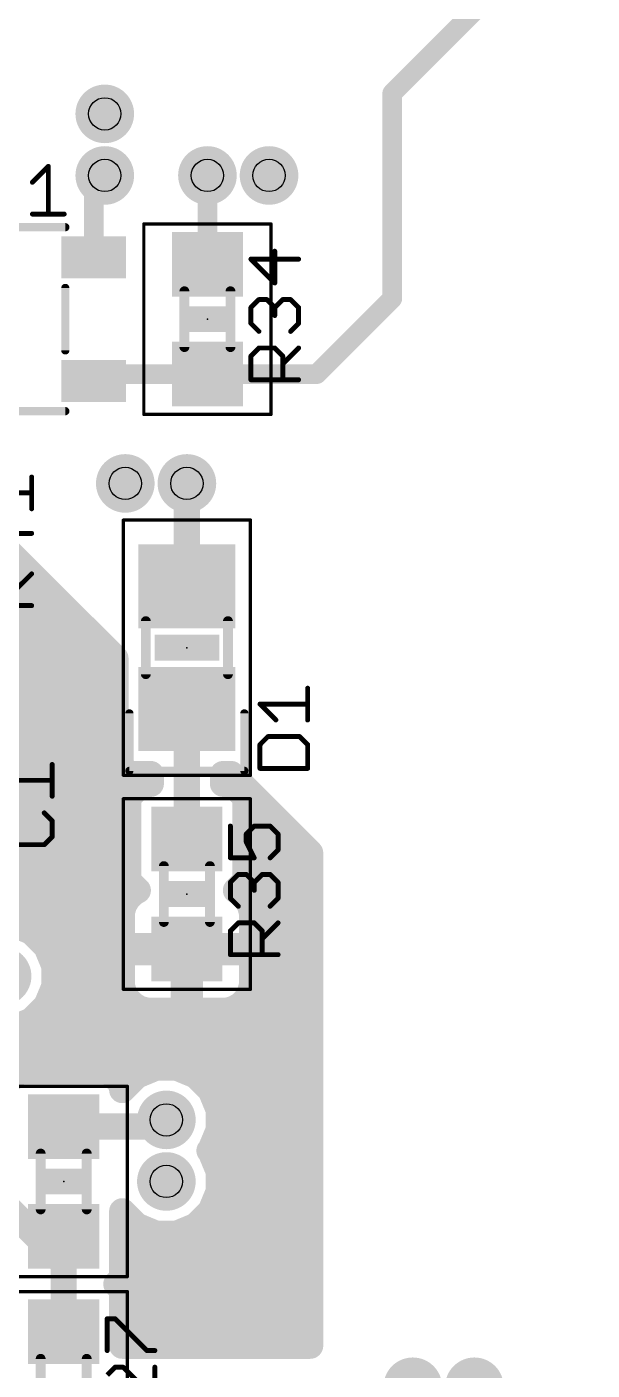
# Model space of a CAD drawing. Extents: x -1 to 68.6, y -1.7 to 63.5.
# Drawn here: x 15.94 to 24.68, y 24.07 to 44.84 of the extents above; entities that cross this region are included whole.
import ezdxf

# ---------------------------------------------------------------- set-up
doc = ezdxf.new("R2010")
doc.units = 0
for name, color, linetype in [('1', 22, 'CONTINUOUS'), ('18', 82, 'CONTINUOUS'), ('21', 253, 'CONTINUOUS'), ('23', 7, 'CONTINUOUS'), ('25', 253, 'CONTINUOUS'), ('31', 253, 'CONTINUOUS'), ('35', 253, 'CONTINUOUS'), ('39', 22, 'CONTINUOUS'), ('44', 253, 'CONTINUOUS'), ('51', 253, 'CONTINUOUS')]:
    doc.layers.add(name, color=color, linetype=linetype)

# ---------------------------------------------------------------- blocks, each defined once
blk = doc.blocks.new('RECT')
blk.add_solid([(-0.5, -0.5), (0.5, -0.5), (-0.5, 0.5), (0.5, 0.5)])
blk = doc.blocks.new('ROUNDV')
at = {"const_width": 0.5}
blk.add_lwpolyline([(0, -0.25, 1), (0, 0.25, 1), (0, -0.25)], format="xyb", dxfattribs=at)

msp = doc.modelspace()

# ---------------------------------------------------------------- linework, layer by layer
at = {"layer": '1'}
for points, const_width in [([(21.59, 43.815), (31.496, 53.721)], 0.3048), ([(21.59, 43.815), (21.59, 40.64)], 0.3048), ([(17.145, 42.545), (16.975, 42.375)], 0.3048), ([(18.7325, 41.1725), (18.7325, 42.545)], 0.3048), ([(16.975, 42.375), (16.975, 41.2775)], 0.3048), ([(21.59, 40.64), (20.4225, 39.4725)], 0.3048), ([(16.975, 39.3675), (17.08, 39.4725)], 0.3048), ([(17.08, 39.4725), (18.7325, 39.4725)], 0.3048), ([(20.4225, 39.4725), (18.7325, 39.4725)], 0.3048), ([(18.415, 36.1925), (18.415, 37.7825)], 0.4064), ([(15.5575, 36.83), (17.3094, 35.0781)], 0.4064), ([(15.6026, 36.576), (15.8115, 36.576)], 0.4064), ([(15.6122, 36.1696), (16.2179, 36.1696)], 0.4064), ([(15.6122, 35.7632), (16.6243, 35.7632)], 0.4064), ([(15.5953, 35.3568), (17.0307, 35.3568)], 0.4064), ([(13.2156, 34.9504), (17.3094, 34.9504)], 0.4064), ([(17.3094, 35.0781), (17.3094, 33.4952)], 0.4064), ([(13.2156, 34.544), (17.3094, 34.544)], 0.4064), ([(18.415, 34.2925), (18.415, 32.2825)], 0.4064), ([(15.2553, 34.1376), (17.3094, 34.1376)], 0.4064), ([(15.4606, 33.7312), (17.3094, 33.7312)], 0.4064), ([(17.3094, 33.4952), (17.5177, 33.2869)], 0.4064), ([(15.4606, 33.3248), (17.4798, 33.3248)], 0.4064), ([(17.5177, 33.2869), (17.8562, 33.2869)], 0.4064), ([(17.8562, 33.2869), (17.8562, 33.1381)], 0.4064), ([(18.9738, 33.1381), (18.9738, 33.2869)], 0.4064), ([(18.9738, 33.2869), (19.1006, 33.2869)], 0.4064), ([(19.1006, 33.2869), (20.32, 32.0675)], 0.4064), ([(17.7177, 33.1381), (17.5094, 32.9298)], 0.4064), ([(17.8562, 33.1381), (17.7177, 33.1381)], 0.4064), ([(19.1123, 33.1381), (18.9738, 33.1381)], 0.4064), ([(19.3206, 32.9298), (19.1123, 33.1381)], 0.4064), ([(15.4606, 32.9184), (17.5094, 32.9184)], 0.4064), ([(17.5094, 32.9298), (17.5094, 31.6352)], 0.4064), ([(19.3206, 31.6352), (19.3206, 32.9298)], 0.4064), ([(19.3206, 32.9184), (19.4691, 32.9184)], 0.4064), ([(15.4349, 32.512), (17.5094, 32.512)], 0.4064), ([(19.3206, 32.512), (19.8755, 32.512)], 0.4064), ([(15.4606, 32.1056), (17.5094, 32.1056)], 0.4064), ([(19.3206, 32.1056), (20.2819, 32.1056)], 0.4064), ([(20.32, 32.0675), (20.32, 24.4475)], 0.4064), ([(15.4606, 31.6992), (17.5094, 31.6992)], 0.4064), ([(17.5094, 31.6352), (17.6553, 31.4893)], 0.4064), ([(19.1747, 31.4893), (19.3206, 31.6352)], 0.4064), ([(19.3206, 31.6992), (20.32, 31.6992)], 0.4064), ([(17.5843, 31.4484), (17.4991, 31.3632)], 0.4064), ([(17.6553, 31.4893), (17.5843, 31.4484)], 0.4064), ([(19.2457, 31.4484), (19.1747, 31.4893)], 0.4064), ([(19.3309, 31.3632), (19.2457, 31.4484)], 0.4064), ([(15.4606, 31.2928), (17.4585, 31.2928)], 0.4064), ([(17.439, 31.259), (17.4078, 31.1427)], 0.4064), ([(17.4991, 31.3632), (17.439, 31.259)], 0.4064), ([(19.391, 31.259), (19.3309, 31.3632)], 0.4064), ([(19.3715, 31.2928), (20.32, 31.2928)], 0.4064), ([(19.4222, 31.1427), (19.391, 31.259)], 0.4064), ([(16.0156, 30.8482), (15.7184, 30.9713)], 0.4064), ([(17.4078, 31.1427), (17.4078, 30.6293)], 0.4064), ([(19.4222, 30.6293), (19.4222, 31.1427)], 0.4064), ([(15.9233, 30.8864), (17.4078, 30.8864)], 0.4064), ([(16.2432, 30.6206), (16.0156, 30.8482)], 0.4064), ([(19.4222, 30.8864), (20.32, 30.8864)], 0.4064), ([(16.3663, 30.3234), (16.2432, 30.6206)], 0.4064), ([(17.4078, 30.6293), (18.3682, 30.6293)], 0.4064), ([(18.3682, 30.6293), (18.3682, 30.5357)], 0.4064), ([(18.4618, 30.5357), (18.4618, 30.6293)], 0.4064), ([(18.4618, 30.6293), (19.4222, 30.6293)], 0.4064), ([(16.3014, 30.48), (17.4078, 30.48)], 0.4064), ([(18.3682, 30.5357), (17.4078, 30.5357)], 0.4064), ([(17.4078, 30.5357), (17.4078, 30.0223)], 0.4064), ([(18.3682, 29.6253), (18.3682, 30.5357)], 0.4064), ([(18.3682, 30.5357), (18.4618, 30.5357)], 0.4064), ([(18.3682, 30.48), (18.4618, 30.48)], 0.4064), ([(18.4618, 30.5357), (18.4618, 29.6253)], 0.4064), ([(19.4222, 30.5357), (18.4618, 30.5357)], 0.4064), ([(19.4222, 30.0223), (19.4222, 30.5357)], 0.4064), ([(19.4222, 30.48), (20.32, 30.48)], 0.4064), ([(16.3663, 30.0016), (16.3663, 30.3234)], 0.4064), ([(16.2432, 29.7044), (16.3663, 30.0016)], 0.4064), ([(16.3663, 30.0736), (17.4078, 30.0736)], 0.4064), ([(17.4078, 30.0223), (17.439, 29.906)], 0.4064), ([(18.3682, 30.0736), (18.4618, 30.0736)], 0.4064), ([(19.391, 29.906), (19.4222, 30.0223)], 0.4064), ([(19.4222, 30.0736), (20.32, 30.0736)], 0.4064), ([(17.439, 29.906), (17.4991, 29.8018)], 0.4064), ([(17.4991, 29.8018), (17.5843, 29.7166)], 0.4064), ([(17.5843, 29.7166), (17.6885, 29.6565)], 0.4064), ([(19.1415, 29.6565), (19.2457, 29.7166)], 0.4064), ([(19.2457, 29.7166), (19.3309, 29.8018)], 0.4064), ([(19.3309, 29.8018), (19.391, 29.906)], 0.4064), ([(16.0156, 29.4768), (16.2432, 29.7044)], 0.4064), ([(16.206, 29.6672), (17.6699, 29.6672)], 0.4064), ([(17.6885, 29.6565), (17.8048, 29.6253)], 0.4064), ([(17.8048, 29.6253), (18.3682, 29.6253)], 0.4064), ([(18.3682, 29.6672), (18.4618, 29.6672)], 0.4064), ([(18.4618, 29.6253), (19.0252, 29.6253)], 0.4064), ([(19.0252, 29.6253), (19.1415, 29.6565)], 0.4064), ([(19.1601, 29.6672), (20.32, 29.6672)], 0.4064), ([(15.7184, 29.3537), (16.0156, 29.4768)], 0.4064), ([(8.3953, 29.2608), (20.32, 29.2608)], 0.4064), ([(12.9983, 28.8544), (20.32, 28.8544)], 0.4064), ([(15.8127, 28.6931), (15.6044, 28.4848)], 0.4064), ([(17.2073, 28.6931), (15.8127, 28.6931)], 0.4064), ([(17.4156, 28.4848), (17.2073, 28.6931)], 0.4064), ([(17.9366, 28.7488), (17.6394, 28.6257)], 0.4064), ([(18.2584, 28.7488), (17.9366, 28.7488)], 0.4064), ([(18.5556, 28.6257), (18.2584, 28.7488)], 0.4064), ([(17.6394, 28.6257), (17.4156, 28.4019)], 0.4064), ([(17.4156, 28.4019), (17.4156, 28.4848)], 0.4064), ([(18.7832, 28.3981), (18.5556, 28.6257)], 0.4064), ([(17.4156, 28.448), (17.4617, 28.448)], 0.4064), ([(18.7333, 28.448), (20.32, 28.448)], 0.4064), ([(18.9063, 28.1009), (18.7832, 28.3981)], 0.4064), ([(18.9063, 27.7791), (18.9063, 28.1009)], 0.4064), ([(18.0975, 27.94), (17.995, 27.8375)], 0.4064), ([(18.9063, 28.0416), (20.32, 28.0416)], 0.4064), ([(17.995, 27.8375), (16.51, 27.8375)], 0.4064), ([(18.7832, 27.4819), (18.9063, 27.7791)], 0.4064), ([(18.8467, 27.6352), (20.32, 27.6352)], 0.4064), ([(18.7651, 27.4637), (18.7832, 27.4819)], 0.4064), ([(18.7832, 27.4456), (18.7651, 27.4637)], 0.4064), ([(18.9063, 27.1484), (18.7832, 27.4456)], 0.4064), ([(18.873, 27.2288), (20.32, 27.2288)], 0.4064), ([(18.9063, 26.8266), (18.9063, 27.1484)], 0.4064), ([(15.24, 26.9875), (16.51, 25.7175)], 0.4064), ([(18.7832, 26.5294), (18.9063, 26.8266)], 0.4064), ([(18.9046, 26.8224), (20.32, 26.8224)], 0.4064), ([(17.4156, 25.4902), (17.4156, 26.5256)], 0.4064), ([(17.4156, 26.5256), (17.6394, 26.3018)], 0.4064), ([(17.4156, 26.416), (17.5252, 26.416)], 0.4064), ([(18.5556, 26.3018), (18.7832, 26.5294)], 0.4064), ([(18.6698, 26.416), (20.32, 26.416)], 0.4064), ([(17.6394, 26.3018), (17.9366, 26.1787)], 0.4064), ([(18.2584, 26.1787), (18.5556, 26.3018)], 0.4064), ([(16.51, 24.6625), (16.51, 26.1375)], 0.4064), ([(17.4156, 26.0096), (20.32, 26.0096)], 0.4064), ([(17.9366, 26.1787), (18.2584, 26.1787)], 0.4064), ([(16.51, 25.7175), (16.51, 24.6625)], 0.4064), ([(17.4156, 25.6032), (20.32, 25.6032)], 0.4064), ([(17.3254, 25.4), (17.4156, 25.4902)], 0.4064), ([(17.4156, 25.3098), (17.3254, 25.4)], 0.4064), ([(17.4156, 24.4475), (17.4156, 25.3098)], 0.4064), ([(17.4156, 25.1968), (20.32, 25.1968)], 0.4064), ([(17.4156, 24.7904), (20.32, 24.7904)], 0.4064), ([(20.32, 24.4475), (17.4156, 24.4475)], 0.4064)]:
    msp.add_lwpolyline(points, dxfattribs=dict(at, const_width=const_width))
for points, const_width in [([(21.6662, 43.815, 1), (21.5138, 43.815)], 0.1524), ([(21.5361, 43.8689, 1), (21.6439, 43.7611)], 0.1524), ([(17.1989, 42.4911, 1), (17.0911, 42.5989)], 0.1524), ([(18.8087, 42.545, 1), (18.6563, 42.545)], 0.1524), ([(17.0512, 42.375, 1), (16.8988, 42.375)], 0.1524), ([(16.9211, 42.4289, 1), (17.0289, 42.3211)], 0.1524), ([(16.8988, 41.2775, 1), (17.0512, 41.2775)], 0.1524), ([(18.6563, 41.1725, 1), (18.8087, 41.1725)], 0.1524), ([(21.5138, 40.64, 1), (21.6662, 40.64)], 0.1524), ([(21.6439, 40.5861, 1), (21.5361, 40.6939)], 0.1524), ([(16.9211, 39.4214, 1), (17.0289, 39.3136)], 0.1524), ([(17.08, 39.5487, 1), (17.08, 39.3963)], 0.1524), ([(17.1339, 39.4186, 1), (17.0261, 39.5264)], 0.1524), ([(18.7325, 39.5487, 1), (18.7325, 39.3963)], 0.1524), ([(18.7325, 39.3963, 1), (18.7325, 39.5487)], 0.1524), ([(20.3686, 39.5264, 1), (20.4764, 39.4186)], 0.1524), ([(20.4225, 39.3963, 1), (20.4225, 39.5487)], 0.1524), ([(18.5166, 37.7825, 1), (18.3134, 37.7825)], 0.2032), ([(15.8115, 36.4744, 1), (15.8115, 36.6776)], 0.2032), ([(16.2179, 36.068, 1), (16.2179, 36.2712)], 0.2032), ([(18.3134, 36.1925, 1), (18.5166, 36.1925)], 0.2032), ([(16.6243, 35.6616, 1), (16.6243, 35.8648)], 0.2032), ([(17.0307, 35.2552, 1), (17.0307, 35.4584)], 0.2032), ([(17.411, 35.0781, 1), (17.2078, 35.0781)], 0.2032), ([(17.2376, 35.0063, 1), (17.3812, 35.1499)], 0.2032), ([(17.3094, 34.8488, 1), (17.3094, 35.052)], 0.2032), ([(17.3094, 34.4424, 1), (17.3094, 34.6456)], 0.2032), ([(18.5166, 34.2925, 1), (18.3134, 34.2925)], 0.2032), ([(17.3094, 34.036, 1), (17.3094, 34.2392)], 0.2032), ([(17.3094, 33.6296, 1), (17.3094, 33.8328)], 0.2032), ([(17.3812, 33.567, 1), (17.2376, 33.4234)], 0.2032), ([(17.2078, 33.4952, 1), (17.411, 33.4952)], 0.2032), ([(17.5177, 33.3885, 1), (17.5177, 33.1853)], 0.2032), ([(17.4459, 33.2151, 1), (17.5895, 33.3587)], 0.2032), ([(17.4798, 33.2232, 1), (17.4798, 33.4264)], 0.2032), ([(17.9578, 33.2869, 1), (17.7546, 33.2869)], 0.2032), ([(17.8562, 33.1853, 1), (17.8562, 33.3885)], 0.2032), ([(19.0754, 33.2869, 1), (18.8722, 33.2869)], 0.2032), ([(18.9738, 33.3885, 1), (18.9738, 33.1853)], 0.2032), ([(19.1724, 33.3587, 1), (19.0288, 33.2151)], 0.2032), ([(19.1006, 33.1853, 1), (19.1006, 33.3885)], 0.2032), ([(17.7177, 33.2397, 1), (17.7177, 33.0365)], 0.2032), ([(17.7895, 33.0663, 1), (17.6459, 33.2099)], 0.2032), ([(17.7546, 33.1381, 1), (17.9578, 33.1381)], 0.2032), ([(17.8562, 33.0365, 1), (17.8562, 33.2397)], 0.2032), ([(18.9738, 33.2397, 1), (18.9738, 33.0365)], 0.2032), ([(18.8722, 33.1381, 1), (19.0754, 33.1381)], 0.2032), ([(19.1841, 33.2099, 1), (19.0405, 33.0663)], 0.2032), ([(19.1123, 33.0365, 1), (19.1123, 33.2397)], 0.2032), ([(17.611, 32.9298, 1), (17.4078, 32.9298)], 0.2032), ([(17.4376, 33.0016, 1), (17.5812, 32.858)], 0.2032), ([(17.5094, 32.8168, 1), (17.5094, 33.02)], 0.2032), ([(19.4222, 32.9298, 1), (19.219, 32.9298)], 0.2032), ([(19.3206, 33.02, 1), (19.3206, 32.8168)], 0.2032), ([(19.2488, 32.858, 1), (19.3924, 33.0016)], 0.2032), ([(19.4691, 32.8168, 1), (19.4691, 33.02)], 0.2032), ([(17.5094, 32.4104, 1), (17.5094, 32.6136)], 0.2032), ([(19.3206, 32.6136, 1), (19.3206, 32.4104)], 0.2032), ([(19.8755, 32.4104, 1), (19.8755, 32.6136)], 0.2032), ([(17.5094, 32.004, 1), (17.5094, 32.2072)], 0.2032), ([(18.3134, 32.2825, 1), (18.5166, 32.2825)], 0.2032), ([(19.3206, 32.2072, 1), (19.3206, 32.004)], 0.2032), ([(20.4216, 32.0675, 1), (20.2184, 32.0675)], 0.2032), ([(20.2482, 31.9957, 1), (20.3918, 32.1393)], 0.2032), ([(20.2819, 32.004, 1), (20.2819, 32.2072)], 0.2032), ([(17.5812, 31.707, 1), (17.4376, 31.5634)], 0.2032), ([(17.5094, 31.5976, 1), (17.5094, 31.8008)], 0.2032), ([(19.3206, 31.8008, 1), (19.3206, 31.5976)], 0.2032), ([(19.3924, 31.5634, 1), (19.2488, 31.707)], 0.2032), ([(20.32, 31.5976, 1), (20.32, 31.8008)], 0.2032), ([(17.4078, 31.6352, 1), (17.611, 31.6352)], 0.2032), ([(17.5335, 31.5363, 1), (17.6351, 31.3604)], 0.2032), ([(17.6561, 31.3765, 1), (17.5124, 31.5202)], 0.2032), ([(17.5834, 31.4175, 1), (17.7271, 31.5612)], 0.2032), ([(17.7061, 31.4013, 1), (17.6045, 31.5773)], 0.2032), ([(19.2255, 31.5773, 1), (19.1239, 31.4013)], 0.2032), ([(19.1029, 31.5612, 1), (19.2466, 31.4175)], 0.2032), ([(19.3176, 31.5202, 1), (19.1739, 31.3765)], 0.2032), ([(19.1949, 31.3604, 1), (19.2965, 31.5363)], 0.2032), ([(19.219, 31.6352, 1), (19.4222, 31.6352)], 0.2032), ([(17.351, 31.3098, 1), (17.5269, 31.2082)], 0.2032), ([(17.5371, 31.2327, 1), (17.3408, 31.2853)], 0.2032), ([(17.4273, 31.4351, 1), (17.571, 31.2914)], 0.2032), ([(17.5871, 31.3124, 1), (17.4112, 31.414)], 0.2032), ([(17.4585, 31.1912, 1), (17.4585, 31.3944)], 0.2032), ([(19.4188, 31.414, 1), (19.2429, 31.3124)], 0.2032), ([(19.259, 31.2914, 1), (19.4027, 31.4351)], 0.2032), ([(19.3715, 31.3944, 1), (19.3715, 31.1912)], 0.2032), ([(19.4892, 31.2853, 1), (19.2929, 31.2327)], 0.2032), ([(19.3031, 31.2082, 1), (19.479, 31.3098)], 0.2032), ([(20.32, 31.1912, 1), (20.32, 31.3944)], 0.2032), ([(17.5094, 31.1427, 1), (17.3062, 31.1427)], 0.2032), ([(17.3097, 31.169, 1), (17.5059, 31.1164)], 0.2032), ([(19.5238, 31.1427, 1), (19.3206, 31.1427)], 0.2032), ([(19.3241, 31.1164, 1), (19.5203, 31.169)], 0.2032), ([(15.9233, 30.988, 1), (15.9233, 30.7848)], 0.2032), ([(16.0875, 30.92, 1), (15.9438, 30.7763)], 0.2032), ([(15.9768, 30.7543, 1), (16.0545, 30.942)], 0.2032), ([(17.4078, 30.7848, 1), (17.4078, 30.988)], 0.2032), ([(19.4222, 30.988, 1), (19.4222, 30.7848)], 0.2032), ([(20.32, 30.7848, 1), (20.32, 30.988)], 0.2032), ([(16.337, 30.6595, 1), (16.1493, 30.5818)], 0.2032), ([(16.1713, 30.5488, 1), (16.315, 30.6925)], 0.2032), ([(17.4078, 30.7309, 1), (17.4078, 30.5277)], 0.2032), ([(18.4698, 30.6293, 1), (18.2666, 30.6293)], 0.2032), ([(18.5634, 30.6293, 1), (18.3602, 30.6293)], 0.2032), ([(18.4618, 30.7309, 1), (18.4618, 30.5277)], 0.2032), ([(18.3682, 30.5277, 1), (18.3682, 30.7309)], 0.2032), ([(19.4222, 30.5277, 1), (19.4222, 30.7309)], 0.2032), ([(16.3014, 30.5816, 1), (16.3014, 30.3784)], 0.2032), ([(17.4078, 30.6373, 1), (17.4078, 30.4341)], 0.2032), ([(17.5094, 30.5357, 1), (17.3062, 30.5357)], 0.2032), ([(17.3062, 30.6293, 1), (17.5094, 30.6293)], 0.2032), ([(17.4078, 30.3784, 1), (17.4078, 30.5816)], 0.2032), ([(18.4698, 30.5357, 1), (18.2666, 30.5357)], 0.2032), ([(18.3682, 30.6373, 1), (18.3682, 30.4341)], 0.2032), ([(18.3682, 30.5816, 1), (18.3682, 30.3784)], 0.2032), ([(18.2666, 30.5357, 1), (18.4698, 30.5357)], 0.2032), ([(18.5634, 30.5357, 1), (18.3602, 30.5357)], 0.2032), ([(18.4618, 30.6373, 1), (18.4618, 30.4341)], 0.2032), ([(18.3602, 30.5357, 1), (18.5634, 30.5357)], 0.2032), ([(18.3682, 30.4341, 1), (18.3682, 30.6373)], 0.2032), ([(18.4618, 30.4341, 1), (18.4618, 30.6373)], 0.2032), ([(18.4618, 30.3784, 1), (18.4618, 30.5816)], 0.2032), ([(19.5238, 30.5357, 1), (19.3206, 30.5357)], 0.2032), ([(19.3206, 30.6293, 1), (19.5238, 30.6293)], 0.2032), ([(19.4222, 30.5816, 1), (19.4222, 30.3784)], 0.2032), ([(19.4222, 30.4341, 1), (19.4222, 30.6373)], 0.2032), ([(20.32, 30.3784, 1), (20.32, 30.5816)], 0.2032), ([(16.4679, 30.3234, 1), (16.2647, 30.3234)], 0.2032), ([(16.2724, 30.2845, 1), (16.4602, 30.3623)], 0.2032), ([(16.3663, 30.1752, 1), (16.3663, 29.972)], 0.2032), ([(16.4602, 29.9627, 1), (16.2724, 30.0405)], 0.2032), ([(17.5059, 30.0486, 1), (17.3097, 29.996)], 0.2032), ([(17.3062, 30.0223, 1), (17.5094, 30.0223)], 0.2032), ([(17.4078, 29.972, 1), (17.4078, 30.1752)], 0.2032), ([(18.3682, 30.1752, 1), (18.3682, 29.972)], 0.2032), ([(18.4618, 29.972, 1), (18.4618, 30.1752)], 0.2032), ([(19.4222, 30.1752, 1), (19.4222, 29.972)], 0.2032), ([(19.3206, 30.0223, 1), (19.5238, 30.0223)], 0.2032), ([(19.5203, 29.996, 1), (19.3241, 30.0486)], 0.2032), ([(20.32, 29.972, 1), (20.32, 30.1752)], 0.2032), ([(16.2647, 30.0016, 1), (16.4679, 30.0016)], 0.2032), ([(17.5269, 29.9568, 1), (17.351, 29.8552)], 0.2032), ([(17.3408, 29.8797, 1), (17.5371, 29.9323)], 0.2032), ([(17.571, 29.8736, 1), (17.4273, 29.7299)], 0.2032), ([(17.4112, 29.751, 1), (17.5871, 29.8526)], 0.2032), ([(17.6351, 29.8046, 1), (17.5335, 29.6287)], 0.2032), ([(19.2965, 29.6287, 1), (19.1949, 29.8046)], 0.2032), ([(19.2429, 29.8526, 1), (19.4188, 29.751)], 0.2032), ([(19.4027, 29.7299, 1), (19.259, 29.8736)], 0.2032), ([(19.2929, 29.9323, 1), (19.4892, 29.8797)], 0.2032), ([(19.479, 29.8552, 1), (19.3031, 29.9568)], 0.2032), ([(16.206, 29.7688, 1), (16.206, 29.5656)], 0.2032), ([(16.1493, 29.7432, 1), (16.337, 29.6655)], 0.2032), ([(16.315, 29.6325, 1), (16.1713, 29.7762)], 0.2032), ([(17.5124, 29.6448, 1), (17.6561, 29.7885)], 0.2032), ([(17.7148, 29.7546, 1), (17.6622, 29.5583)], 0.2032), ([(17.6377, 29.5685, 1), (17.7393, 29.7444)], 0.2032), ([(17.6699, 29.5656, 1), (17.6699, 29.7688)], 0.2032), ([(17.8048, 29.7269, 1), (17.8048, 29.5237)], 0.2032), ([(17.7785, 29.5272, 1), (17.8311, 29.7234)], 0.2032), ([(18.3682, 29.7688, 1), (18.3682, 29.5656)], 0.2032), ([(18.2666, 29.6253, 1), (18.4698, 29.6253)], 0.2032), ([(18.4618, 29.7269, 1), (18.4618, 29.5237)], 0.2032), ([(18.3602, 29.6253, 1), (18.5634, 29.6253)], 0.2032), ([(18.3682, 29.5237, 1), (18.3682, 29.7269)], 0.2032), ([(18.4618, 29.5656, 1), (18.4618, 29.7688)], 0.2032), ([(18.9989, 29.7234, 1), (19.0515, 29.5272)], 0.2032), ([(19.0252, 29.5237, 1), (19.0252, 29.7269)], 0.2032), ([(19.0907, 29.7444, 1), (19.1923, 29.5685)], 0.2032), ([(19.1601, 29.7688, 1), (19.1601, 29.5656)], 0.2032), ([(19.1678, 29.5583, 1), (19.1152, 29.7546)], 0.2032), ([(19.1739, 29.7885, 1), (19.3176, 29.6448)], 0.2032), ([(20.32, 29.5656, 1), (20.32, 29.7688)], 0.2032), ([(15.9438, 29.5487, 1), (16.0875, 29.405)], 0.2032), ([(16.0545, 29.383, 1), (15.9768, 29.5707)], 0.2032), ([(20.32, 29.1592, 1), (20.32, 29.3624)], 0.2032), ([(15.8845, 28.6213, 1), (15.7409, 28.7649)], 0.2032), ([(17.2791, 28.7649, 1), (17.1355, 28.6213)], 0.2032), ([(17.2073, 28.5915, 1), (17.2073, 28.7947)], 0.2032), ([(17.9366, 28.8504, 1), (17.9366, 28.6472)], 0.2032), ([(17.9755, 28.6549, 1), (17.8977, 28.8427)], 0.2032), ([(18.2973, 28.8427, 1), (18.2195, 28.6549)], 0.2032), ([(18.2584, 28.6472, 1), (18.2584, 28.8504)], 0.2032), ([(20.32, 28.7528, 1), (20.32, 28.956)], 0.2032), ([(17.5172, 28.4848, 1), (17.314, 28.4848)], 0.2032), ([(17.6005, 28.7195, 1), (17.6782, 28.5318)], 0.2032), ([(17.7112, 28.5538, 1), (17.5675, 28.6975)], 0.2032), ([(18.6275, 28.6975, 1), (18.4838, 28.5538)], 0.2032), ([(18.5168, 28.5318, 1), (18.5945, 28.7195)], 0.2032), ([(17.4156, 28.5496, 1), (17.4156, 28.3464)], 0.2032), ([(17.3438, 28.4738, 1), (17.4874, 28.3301)], 0.2032), ([(17.314, 28.4019, 1), (17.5172, 28.4019)], 0.2032), ([(17.3438, 28.413, 1), (17.4874, 28.5566)], 0.2032), ([(17.4617, 28.3464, 1), (17.4617, 28.5496)], 0.2032), ([(18.7333, 28.5496, 1), (18.7333, 28.3464)], 0.2032), ([(18.877, 28.437, 1), (18.6893, 28.3593)], 0.2032), ([(18.7113, 28.3263, 1), (18.855, 28.47)], 0.2032), ([(20.32, 28.3464, 1), (20.32, 28.5496)], 0.2032), ([(19.0079, 28.1009, 1), (18.8047, 28.1009)], 0.2032), ([(18.1693, 27.8682, 1), (18.0257, 28.0118)], 0.2032), ([(18.9063, 28.1432, 1), (18.9063, 27.94)], 0.2032), ([(18.8124, 28.062, 1), (19.0002, 28.1398)], 0.2032), ([(20.32, 27.94, 1), (20.32, 28.1432)], 0.2032), ([(16.51, 27.9391, 1), (16.51, 27.7359)], 0.2032), ([(17.9232, 27.9093, 1), (18.0668, 27.7657)], 0.2032), ([(17.995, 27.7359, 1), (17.995, 27.9391)], 0.2032), ([(18.8467, 27.7368, 1), (18.8467, 27.5336)], 0.2032), ([(18.8047, 27.7791, 1), (19.0079, 27.7791)], 0.2032), ([(19.0002, 27.7402, 1), (18.8124, 27.818)], 0.2032), ([(20.32, 27.5336, 1), (20.32, 27.7368)], 0.2032), ([(18.8369, 27.5356, 1), (18.6932, 27.3919)], 0.2032), ([(18.6932, 27.5356, 1), (18.8369, 27.3919)], 0.2032), ([(18.877, 27.4845, 1), (18.6893, 27.4068)], 0.2032), ([(18.855, 27.41, 1), (18.7113, 27.5537)], 0.2032), ([(18.6893, 27.5207, 1), (18.877, 27.443)], 0.2032), ([(18.7113, 27.3738, 1), (18.855, 27.5175)], 0.2032), ([(18.873, 27.3304, 1), (18.873, 27.1272)], 0.2032), ([(20.32, 27.1272, 1), (20.32, 27.3304)], 0.2032), ([(19.0079, 27.1484, 1), (18.8047, 27.1484)], 0.2032), ([(18.8124, 27.1095, 1), (19.0002, 27.1873)], 0.2032), ([(18.9046, 26.924, 1), (18.9046, 26.7208)], 0.2032), ([(19.0002, 26.7877, 1), (18.8124, 26.8655)], 0.2032), ([(20.32, 26.7208, 1), (20.32, 26.924)], 0.2032), ([(18.8047, 26.8266, 1), (19.0079, 26.8266)], 0.2032), ([(17.5172, 26.5256, 1), (17.314, 26.5256)], 0.2032), ([(17.4874, 26.5974, 1), (17.3438, 26.4537)], 0.2032), ([(17.4156, 26.5176, 1), (17.4156, 26.3144)], 0.2032), ([(17.5252, 26.3144, 1), (17.5252, 26.5176)], 0.2032), ([(18.6698, 26.5176, 1), (18.6698, 26.3144)], 0.2032), ([(18.6893, 26.5682, 1), (18.877, 26.4905)], 0.2032), ([(18.855, 26.4575, 1), (18.7113, 26.6012)], 0.2032), ([(20.32, 26.3144, 1), (20.32, 26.5176)], 0.2032), ([(17.6782, 26.3957, 1), (17.6005, 26.208)], 0.2032), ([(17.5675, 26.23, 1), (17.7112, 26.3737)], 0.2032), ([(18.4838, 26.3737, 1), (18.6275, 26.23)], 0.2032), ([(18.5945, 26.208, 1), (18.5168, 26.3957)], 0.2032), ([(16.6116, 26.1375, 1), (16.4084, 26.1375)], 0.2032), ([(17.4156, 26.1112, 1), (17.4156, 25.908)], 0.2032), ([(17.9366, 26.2803, 1), (17.9366, 26.0771)], 0.2032), ([(17.8977, 26.0848, 1), (17.9755, 26.2726)], 0.2032), ([(18.2195, 26.2726, 1), (18.2973, 26.0848)], 0.2032), ([(18.2584, 26.0771, 1), (18.2584, 26.2803)], 0.2032), ([(20.32, 25.908, 1), (20.32, 26.1112)], 0.2032), ([(16.6116, 25.7175, 1), (16.4084, 25.7175)], 0.2032), ([(16.4382, 25.6457, 1), (16.5818, 25.7893)], 0.2032), ([(17.4156, 25.7048, 1), (17.4156, 25.5016)], 0.2032), ([(20.32, 25.5016, 1), (20.32, 25.7048)], 0.2032), ([(17.3972, 25.4718, 1), (17.2535, 25.3282)], 0.2032), ([(17.2535, 25.4718, 1), (17.3972, 25.3282)], 0.2032), ([(17.314, 25.4902, 1), (17.5172, 25.4902)], 0.2032), ([(17.4874, 25.4184, 1), (17.3438, 25.562)], 0.2032), ([(17.5172, 25.3098, 1), (17.314, 25.3098)], 0.2032), ([(17.4156, 25.2984, 1), (17.4156, 25.0952)], 0.2032), ([(17.3438, 25.238, 1), (17.4874, 25.3816)], 0.2032), ([(20.32, 25.0952, 1), (20.32, 25.2984)], 0.2032), ([(17.4156, 24.892, 1), (17.4156, 24.6888)], 0.2032), ([(20.32, 24.6888, 1), (20.32, 24.892)], 0.2032), ([(16.4084, 24.6625, 1), (16.6116, 24.6625)], 0.2032), ([(16.4084, 24.6625, 1), (16.6116, 24.6625)], 0.2032), ([(17.4156, 24.5491, 1), (17.4156, 24.3459)], 0.2032), ([(17.314, 24.4475, 1), (17.5172, 24.4475)], 0.2032), ([(20.2184, 24.4475, 1), (20.4216, 24.4475)], 0.2032), ([(20.32, 24.3459, 1), (20.32, 24.5491)], 0.2032)]:
    msp.add_lwpolyline(points, format="xyb", dxfattribs=dict(at, const_width=const_width))
at = {"layer": '21', "const_width": 0.127}
for points in [[(15.2146, 41.7449), (16.5354, 41.7449)], [(16.5354, 40.8051), (16.5354, 39.8399)], [(15.2146, 38.9001), (16.5354, 38.9001)], [(17.526, 34.2265), (17.526, 33.3375)], [(19.304, 33.3375), (19.304, 34.2265)], [(17.526, 33.3375), (19.304, 33.3375)]]:
    msp.add_lwpolyline(points, dxfattribs=at)
at = {"layer": '21', "const_width": 0.0635}
for points in [[(16.5354, 41.7131, 1), (16.5354, 41.7767)], [(16.5671, 40.8051, 1), (16.5037, 40.8051)], [(16.5037, 39.8399, 1), (16.5671, 39.8399)], [(16.5354, 38.8683, 1), (16.5354, 38.9319)], [(17.5577, 34.2265, 1), (17.4943, 34.2265)], [(19.3358, 34.2265, 1), (19.2723, 34.2265)], [(17.526, 33.3693, 1), (17.526, 33.3057)], [(17.4943, 33.3375, 1), (17.5577, 33.3375)], [(19.2723, 33.3375, 1), (19.3358, 33.3375)], [(19.304, 33.3057, 1), (19.304, 33.3693)]]:
    msp.add_lwpolyline(points, format="xyb", dxfattribs=at)
at = {"layer": '23'}
for p in [(18.7325, 40.3225), (18.415, 35.2425), (18.415, 31.4325), (16.51, 26.9875)]:
    msp.add_point(p, dxfattribs=at)
at = {"layer": '25', "const_width": 0.0762}
for points in [[(16.0265, 42.4396), (16.2723, 42.6853)], [(16.2723, 42.6853), (16.2723, 41.9481)], [(16.0265, 41.9481), (16.518, 41.9481)], [(19.7736, 40.8822), (19.7736, 41.3737)], [(20.1422, 41.2508), (19.405, 41.2508)], [(19.405, 41.2508), (19.7736, 40.8822)], [(19.405, 40.5024), (19.5278, 40.6253)], [(19.405, 40.2566), (19.405, 40.5024)], [(19.5278, 40.6253), (19.6507, 40.6253)], [(19.6507, 40.6253), (19.7736, 40.5024)], [(19.7736, 40.5024), (19.8965, 40.6253)], [(19.7736, 40.5024), (19.7736, 40.3795)], [(19.8965, 40.6253), (20.0193, 40.6253)], [(20.0193, 40.6253), (20.1422, 40.5024)], [(20.1422, 40.5024), (20.1422, 40.2566)], [(19.5278, 40.1338), (19.405, 40.2566)], [(20.1422, 40.2566), (20.0193, 40.1338)], [(19.405, 39.754), (19.5278, 39.8768)], [(19.5278, 39.8768), (19.7736, 39.8768)], [(19.7736, 39.8768), (19.8965, 39.754)], [(19.8965, 39.6311), (20.1422, 39.8768)], [(19.405, 39.3854), (19.405, 39.754)], [(19.8965, 39.754), (19.8965, 39.3854)], [(20.1422, 39.3854), (19.405, 39.3854)], [(16.0147, 37.3897), (16.0147, 37.8812)], [(15.2775, 37.6354), (16.0147, 37.6354)], [(16.0147, 37.0099), (15.2775, 37.0099)], [(15.769, 36.1386), (16.0147, 36.3843)], [(16.0147, 35.8929), (15.2775, 35.8929)], [(20.2819, 34.124), (20.2819, 34.6155)], [(19.7904, 34.124), (19.5447, 34.3698)], [(19.5447, 34.3698), (20.2819, 34.3698)], [(19.6675, 33.8671), (19.5447, 33.7442)], [(20.159, 33.8671), (19.6675, 33.8671)], [(20.2819, 33.7442), (20.159, 33.8671)], [(19.5447, 33.7442), (19.5447, 33.3756)], [(20.2819, 33.3756), (20.2819, 33.7442)], [(16.3322, 32.9447), (16.3322, 33.4362)], [(19.5447, 33.3756), (20.2819, 33.3756)], [(15.595, 33.1904), (16.3322, 33.1904)], [(16.3322, 32.5649), (16.2093, 32.6878)], [(16.3322, 32.3191), (16.3322, 32.5649)], [(19.0875, 32.4837), (19.0875, 31.9922)], [(19.3332, 32.3608), (19.4561, 32.4837)], [(19.4561, 32.4837), (19.7018, 32.4837)], [(19.7018, 32.4837), (19.8247, 32.3608)], [(15.7178, 32.1963), (16.2093, 32.1963)], [(16.2093, 32.1963), (16.3322, 32.3191)], [(19.3332, 32.2379), (19.3332, 32.3608)], [(19.4561, 31.9922), (19.3332, 32.2379)], [(19.8247, 32.3608), (19.8247, 32.1151)], [(19.0875, 31.9922), (19.4561, 31.9922)], [(19.8247, 32.1151), (19.7018, 31.9922)], [(19.0875, 31.6124), (19.2103, 31.7353)], [(19.0875, 31.3666), (19.0875, 31.6124)], [(19.2103, 31.7353), (19.3332, 31.7353)], [(19.3332, 31.7353), (19.4561, 31.6124)], [(19.4561, 31.6124), (19.579, 31.7353)], [(19.4561, 31.6124), (19.4561, 31.4895)], [(19.579, 31.7353), (19.7018, 31.7353)], [(19.7018, 31.7353), (19.8247, 31.6124)], [(19.8247, 31.6124), (19.8247, 31.3666)], [(19.2103, 31.2438), (19.0875, 31.3666)], [(19.8247, 31.3666), (19.7018, 31.2438)], [(19.0875, 30.864), (19.2103, 30.9868)], [(19.2103, 30.9868), (19.4561, 30.9868)], [(19.4561, 30.9868), (19.579, 30.864)], [(19.579, 30.7411), (19.8247, 30.9868)], [(19.0875, 30.4954), (19.0875, 30.864)], [(19.579, 30.864), (19.579, 30.4954)], [(19.8247, 30.4954), (19.0875, 30.4954)], [(17.1825, 24.3722), (17.1825, 24.8637)], [(17.1825, 24.8637), (17.3053, 24.8637)], [(17.3053, 24.8637), (17.7968, 24.3722)], [(17.7968, 24.3722), (17.9197, 24.3722)], [(17.3053, 24.1153), (17.1825, 23.9924)], [(17.4282, 24.1153), (17.3053, 24.1153)], [(17.9197, 23.6238), (17.4282, 24.1153)], [(17.9197, 24.1153), (17.9197, 23.6238)]]:
    msp.add_lwpolyline(points, dxfattribs=at)
at = {"layer": '25', "const_width": 0.0381}
for points in [[(16.2913, 42.6853, 1), (16.2532, 42.6853)], [(16.2857, 42.6719, 1), (16.2588, 42.6988)], [(16.013, 42.4531, 1), (16.04, 42.4261)], [(16.0265, 41.9672, 1), (16.0265, 41.9291)], [(16.2532, 41.9481, 1), (16.2913, 41.9481)], [(16.518, 41.9291, 1), (16.518, 41.9672)], [(19.7926, 41.3737, 1), (19.7545, 41.3737)], [(19.4184, 41.2643, 1), (19.3915, 41.2373)], [(19.405, 41.2698, 1), (19.405, 41.2317)], [(20.1422, 41.2317, 1), (20.1422, 41.2698)], [(19.7545, 40.8822, 1), (19.7926, 40.8822)], [(19.7601, 40.8687, 1), (19.7871, 40.8957)], [(19.424, 40.5024, 1), (19.3859, 40.5024)], [(19.3915, 40.5159, 1), (19.4184, 40.4889)], [(19.5278, 40.6443, 1), (19.5278, 40.6062)], [(19.5413, 40.6118, 1), (19.5144, 40.6387)], [(19.6642, 40.6387, 1), (19.6372, 40.6118)], [(19.6507, 40.6062, 1), (19.6507, 40.6443)], [(19.7926, 40.5024, 1), (19.7545, 40.5024)], [(19.7601, 40.5159, 1), (19.7871, 40.4889)], [(19.7601, 40.4889, 1), (19.7871, 40.5159)], [(19.8965, 40.6443, 1), (19.8965, 40.6062)], [(19.9099, 40.6118, 1), (19.883, 40.6387)], [(20.0328, 40.6387, 1), (20.0059, 40.6118)], [(20.0193, 40.6062, 1), (20.0193, 40.6443)], [(20.1613, 40.5024, 1), (20.1232, 40.5024)], [(20.1287, 40.4889, 1), (20.1557, 40.5159)], [(19.7545, 40.3795, 1), (19.7926, 40.3795)], [(19.3859, 40.2566, 1), (19.424, 40.2566)], [(19.4184, 40.2701, 1), (19.3915, 40.2432)], [(19.5144, 40.1203, 1), (19.5413, 40.1472)], [(20.0059, 40.1472, 1), (20.0328, 40.1203)], [(20.1232, 40.2566, 1), (20.1613, 40.2566)], [(20.1557, 40.2432, 1), (20.1287, 40.2701)], [(19.5278, 39.8959, 1), (19.5278, 39.8578)], [(19.5413, 39.8634, 1), (19.5144, 39.8903)], [(19.7871, 39.8903, 1), (19.7601, 39.8634)], [(19.7736, 39.8578, 1), (19.7736, 39.8959)], [(20.1557, 39.8634, 1), (20.1287, 39.8903)], [(19.424, 39.754, 1), (19.3859, 39.754)], [(19.3915, 39.7674, 1), (19.4184, 39.7405)], [(19.9155, 39.754, 1), (19.8774, 39.754)], [(19.883, 39.7405, 1), (19.9099, 39.7674)], [(19.883, 39.6446, 1), (19.9099, 39.6176)], [(19.3859, 39.3854, 1), (19.424, 39.3854)], [(19.405, 39.4044, 1), (19.405, 39.3663)], [(19.8774, 39.3854, 1), (19.9155, 39.3854)], [(20.1422, 39.3663, 1), (20.1422, 39.4044)], [(16.0338, 37.8812, 1), (15.9957, 37.8812)], [(16.0147, 37.6164, 1), (16.0147, 37.6545)], [(15.9957, 37.3897, 1), (16.0338, 37.3897)], [(16.0147, 36.9908, 1), (16.0147, 37.0289)], [(16.0282, 36.3709, 1), (16.0012, 36.3978)], [(16.0147, 35.8738, 1), (16.0147, 35.9119)], [(20.301, 34.6155, 1), (20.2629, 34.6155)], [(19.5447, 34.3888, 1), (19.5447, 34.3507)], [(19.5581, 34.3832, 1), (19.5312, 34.3563)], [(20.2819, 34.3507, 1), (20.2819, 34.3888)], [(19.7769, 34.1105, 1), (19.8039, 34.1375)], [(20.2629, 34.124, 1), (20.301, 34.124)], [(19.6675, 33.8861, 1), (19.6675, 33.848)], [(19.681, 33.8536, 1), (19.6541, 33.8806)], [(20.1725, 33.8806, 1), (20.1456, 33.8536)], [(20.159, 33.848, 1), (20.159, 33.8861)], [(19.5312, 33.7577, 1), (19.5581, 33.7307)], [(19.5637, 33.7442, 1), (19.5256, 33.7442)], [(20.301, 33.7442, 1), (20.2629, 33.7442)], [(20.2684, 33.7307, 1), (20.2954, 33.7577)], [(16.3513, 33.4362, 1), (16.3132, 33.4362)], [(19.5447, 33.3946, 1), (19.5447, 33.3565)], [(19.5256, 33.3756, 1), (19.5637, 33.3756)], [(20.2629, 33.3756, 1), (20.301, 33.3756)], [(20.2819, 33.3565, 1), (20.2819, 33.3946)], [(16.3322, 33.1714, 1), (16.3322, 33.2095)], [(16.3132, 32.9447, 1), (16.3513, 32.9447)], [(16.2228, 32.7012, 1), (16.1959, 32.6743)], [(16.3513, 32.5649, 1), (16.3132, 32.5649)], [(16.3187, 32.5514, 1), (16.3457, 32.5784)], [(19.1065, 32.4837, 1), (19.0684, 32.4837)], [(19.4561, 32.5027, 1), (19.4561, 32.4646)], [(19.4696, 32.4702, 1), (19.4426, 32.4971)], [(19.7153, 32.4971, 1), (19.6884, 32.4702)], [(19.7018, 32.4646, 1), (19.7018, 32.5027)], [(16.1959, 32.2097, 1), (16.2228, 32.1828)], [(16.2093, 32.1772, 1), (16.2093, 32.2153)], [(16.3132, 32.3191, 1), (16.3513, 32.3191)], [(16.3457, 32.3057, 1), (16.3187, 32.3326)], [(19.3523, 32.3608, 1), (19.3142, 32.3608)], [(19.3197, 32.3743, 1), (19.3467, 32.3473)], [(19.3503, 32.2464, 1), (19.3162, 32.2294)], [(19.3142, 32.2379, 1), (19.3523, 32.2379)], [(19.8438, 32.3608, 1), (19.8056, 32.3608)], [(19.8112, 32.3473, 1), (19.8382, 32.3743)], [(19.0875, 32.0112, 1), (19.0875, 31.9731)], [(19.0684, 31.9922, 1), (19.1065, 31.9922)], [(19.439, 31.9837, 1), (19.4731, 32.0007)], [(19.4561, 31.9731, 1), (19.4561, 32.0112)], [(19.6884, 32.0057, 1), (19.7153, 31.9787)], [(19.8056, 32.1151, 1), (19.8438, 32.1151)], [(19.8382, 32.1016, 1), (19.8112, 32.1285)], [(19.074, 31.6259, 1), (19.1009, 31.5989)], [(19.1065, 31.6124, 1), (19.0684, 31.6124)], [(19.2103, 31.7543, 1), (19.2103, 31.7162)], [(19.2238, 31.7218, 1), (19.1969, 31.7487)], [(19.3467, 31.7487, 1), (19.3197, 31.7218)], [(19.3332, 31.7162, 1), (19.3332, 31.7543)], [(19.4751, 31.6124, 1), (19.437, 31.6124)], [(19.4426, 31.6259, 1), (19.4696, 31.5989)], [(19.4426, 31.5989, 1), (19.4696, 31.6259)], [(19.579, 31.7543, 1), (19.579, 31.7162)], [(19.5924, 31.7218, 1), (19.5655, 31.7487)], [(19.7153, 31.7487, 1), (19.6884, 31.7218)], [(19.7018, 31.7162, 1), (19.7018, 31.7543)], [(19.8438, 31.6124, 1), (19.8056, 31.6124)], [(19.8112, 31.5989, 1), (19.8382, 31.6259)], [(19.1009, 31.3801, 1), (19.074, 31.3532)], [(19.0684, 31.3666, 1), (19.1065, 31.3666)], [(19.437, 31.4895, 1), (19.4751, 31.4895)], [(19.8056, 31.3666, 1), (19.8438, 31.3666)], [(19.8382, 31.3532, 1), (19.8112, 31.3801)], [(19.1969, 31.2303, 1), (19.2238, 31.2572)], [(19.6884, 31.2572, 1), (19.7153, 31.2303)], [(19.2103, 31.0059, 1), (19.2103, 30.9678)], [(19.2238, 30.9734, 1), (19.1969, 31.0003)], [(19.4696, 31.0003, 1), (19.4426, 30.9734)], [(19.4561, 30.9678, 1), (19.4561, 31.0059)], [(19.8382, 30.9734, 1), (19.8112, 31.0003)], [(19.1065, 30.864, 1), (19.0684, 30.864)], [(19.074, 30.8774, 1), (19.1009, 30.8505)], [(19.598, 30.864, 1), (19.5599, 30.864)], [(19.5655, 30.7546, 1), (19.5924, 30.7276)], [(19.5655, 30.8505, 1), (19.5924, 30.8774)], [(19.0875, 30.5144, 1), (19.0875, 30.4763)], [(19.0684, 30.4954, 1), (19.1065, 30.4954)], [(19.5599, 30.4954, 1), (19.598, 30.4954)], [(19.8247, 30.4763, 1), (19.8247, 30.5144)], [(17.2015, 24.8637, 1), (17.1634, 24.8637)], [(17.1825, 24.8827, 1), (17.1825, 24.8446)], [(17.3188, 24.8771, 1), (17.2919, 24.8502)], [(17.3053, 24.8446, 1), (17.3053, 24.8827)], [(17.1634, 24.3722, 1), (17.2015, 24.3722)], [(17.7968, 24.3912, 1), (17.7968, 24.3531)], [(17.7834, 24.3587, 1), (17.8103, 24.3857)], [(17.9197, 24.3531, 1), (17.9197, 24.3912)], [(17.3053, 24.1343, 1), (17.3053, 24.0962)], [(17.3188, 24.1018, 1), (17.2919, 24.1287)], [(17.4417, 24.1287, 1), (17.4147, 24.1018)], [(17.4282, 24.0962, 1), (17.4282, 24.1343)], [(17.9388, 24.1153, 1), (17.9007, 24.1153)]]:
    msp.add_lwpolyline(points, format="xyb", dxfattribs=at)
at = {"layer": '39', "const_width": 0.0508}
for points in [[(17.7495, 38.8495), (17.7495, 41.7955)], [(17.7495, 41.7955), (19.7155, 41.7955)], [(19.7155, 41.7955), (19.7155, 38.8495)], [(19.7155, 38.8495), (17.7495, 38.8495)], [(17.432, 33.2695), (17.432, 37.2155)], [(17.432, 37.2155), (19.398, 37.2155)], [(19.398, 37.2155), (19.398, 33.2695)], [(19.398, 33.2695), (17.432, 33.2695)], [(17.432, 29.9595), (17.432, 32.9055)], [(17.432, 32.9055), (19.398, 32.9055)], [(19.398, 32.9055), (19.398, 29.9595)], [(19.398, 29.9595), (17.432, 29.9595)], [(15.527, 28.4605), (17.493, 28.4605)], [(17.493, 28.4605), (17.493, 25.5145)], [(17.493, 25.5145), (15.527, 25.5145)], [(15.527, 25.2855), (17.493, 25.2855)], [(17.493, 25.2855), (17.493, 22.3395)]]:
    msp.add_lwpolyline(points, dxfattribs=at)
at = {"layer": '39', "const_width": 0.0254}
for points in [[(17.7622, 41.7955, 1), (17.7368, 41.7955)], [(17.7495, 41.8082, 1), (17.7495, 41.7828)], [(19.7282, 41.7955, 1), (19.7028, 41.7955)], [(19.7155, 41.7828, 1), (19.7155, 41.8082)], [(17.7495, 38.8622, 1), (17.7495, 38.8368)], [(17.7368, 38.8495, 1), (17.7622, 38.8495)], [(19.7028, 38.8495, 1), (19.7282, 38.8495)], [(19.7155, 38.8368, 1), (19.7155, 38.8622)], [(17.4447, 37.2155, 1), (17.4193, 37.2155)], [(17.432, 37.2282, 1), (17.432, 37.2028)], [(19.4107, 37.2155, 1), (19.3853, 37.2155)], [(19.398, 37.2028, 1), (19.398, 37.2282)], [(17.432, 33.2822, 1), (17.432, 33.2568)], [(17.4193, 33.2695, 1), (17.4447, 33.2695)], [(19.3853, 33.2695, 1), (19.4107, 33.2695)], [(19.398, 33.2568, 1), (19.398, 33.2822)], [(17.4447, 32.9055, 1), (17.4193, 32.9055)], [(17.432, 32.9182, 1), (17.432, 32.8928)], [(19.4107, 32.9055, 1), (19.3853, 32.9055)], [(19.398, 32.8928, 1), (19.398, 32.9182)], [(17.432, 29.9722, 1), (17.432, 29.9468)], [(17.4193, 29.9595, 1), (17.4447, 29.9595)], [(19.3853, 29.9595, 1), (19.4107, 29.9595)], [(19.398, 29.9468, 1), (19.398, 29.9722)], [(17.5057, 28.4605, 1), (17.4803, 28.4605)], [(17.493, 28.4478, 1), (17.493, 28.4732)], [(17.4803, 25.5145, 1), (17.5057, 25.5145)], [(17.493, 25.5018, 1), (17.493, 25.5272)], [(17.5057, 25.2855, 1), (17.4803, 25.2855)], [(17.493, 25.2728, 1), (17.493, 25.2982)]]:
    msp.add_lwpolyline(points, format="xyb", dxfattribs=at)
at = {"layer": '44'}
for centre in [(17.145, 43.4975), (17.145, 42.545), (18.7325, 42.545), (19.685, 42.545), (17.4625, 37.7825), (18.415, 37.7825), (18.0975, 27.94), (18.0975, 26.9875)]:
    msp.add_circle(centre, 0.25, dxfattribs=at)
at = {"layer": '51', "const_width": 0.1524}
for points in [[(18.3765, 40.7545), (18.3765, 39.8905)], [(19.0885, 39.8905), (19.0885, 40.7545)], [(17.78, 34.8325), (17.78, 35.6525)], [(19.05, 34.8325), (19.05, 35.6525)], [(18.059, 31.8645), (18.059, 31.0005)], [(18.771, 31.0005), (18.771, 31.8645)], [(16.154, 27.4195), (16.154, 26.5555)], [(16.866, 26.5555), (16.866, 27.4195)], [(16.154, 24.2445), (16.154, 23.3805)], [(16.866, 23.3805), (16.866, 24.2445)]]:
    msp.add_lwpolyline(points, dxfattribs=at)
at = {"layer": '51', "const_width": 0.0762}
for points in [[(18.4146, 40.7545, 1), (18.3384, 40.7545)], [(19.1266, 40.7545, 1), (19.0504, 40.7545)], [(18.3384, 39.8905, 1), (18.4146, 39.8905)], [(19.0504, 39.8905, 1), (19.1266, 39.8905)], [(17.8181, 35.6525, 1), (17.7419, 35.6525)], [(19.0881, 35.6525, 1), (19.0119, 35.6525)], [(17.7419, 34.8325, 1), (17.8181, 34.8325)], [(19.0119, 34.8325, 1), (19.0881, 34.8325)], [(18.0971, 31.8645, 1), (18.0209, 31.8645)], [(18.8091, 31.8645, 1), (18.7329, 31.8645)], [(18.0209, 31.0005, 1), (18.0971, 31.0005)], [(18.7329, 31.0005, 1), (18.8091, 31.0005)], [(16.1921, 27.4195, 1), (16.1159, 27.4195)], [(16.9041, 27.4195, 1), (16.8279, 27.4195)], [(16.1159, 26.5555, 1), (16.1921, 26.5555)], [(16.8279, 26.5555, 1), (16.9041, 26.5555)], [(16.1921, 24.2445, 1), (16.1159, 24.2445)], [(16.9041, 24.2445, 1), (16.8279, 24.2445)]]:
    msp.add_lwpolyline(points, format="xyb", dxfattribs=at)

# ---------------------------------------------------------------- block references
at = {"layer": '1', "xscale": 0.65, "rotation": 90}
for p in [(16.975, 41.2775), (16.975, 39.3675)]:
    msp.add_blockref('RECT', p, dxfattribs=at)
at = {"layer": '1', "yscale": 1.1, "rotation": 270}
for p in [(18.7325, 41.1725), (18.7325, 39.4725), (18.415, 32.2825), (18.415, 30.5825), (16.51, 27.8375), (16.51, 26.1375), (16.51, 24.6625)]:
    msp.add_blockref('RECT', p, dxfattribs=at)
at = {"layer": '1', "xscale": 1.3, "yscale": 1.5, "rotation": 90}
for p in [(18.415, 36.1925), (18.415, 34.2925)]:
    msp.add_blockref('RECT', p, dxfattribs=at)
at = {"layer": '18', "xscale": 0.9064, "yscale": 0.9064}
for p in [(17.145, 43.4975), (17.145, 43.4975), (17.145, 42.545), (17.145, 42.545), (18.7325, 42.545), (18.7325, 42.545), (19.685, 42.545), (19.685, 42.545), (17.4625, 37.7825), (17.4625, 37.7825), (18.415, 37.7825), (18.415, 37.7825), (15.5575, 30.1625), (15.5575, 30.1625), (18.0975, 27.94), (18.0975, 27.94), (18.0975, 26.9875), (18.0975, 26.9875), (21.9075, 23.8125), (21.9075, 23.8125), (22.86, 23.8125), (22.86, 23.8125)]:
    msp.add_blockref('ROUNDV', p, dxfattribs=at)
at = {"layer": '31', "xscale": 0.65, "rotation": 90}
for p in [(16.975, 41.2775), (16.975, 39.3675)]:
    msp.add_blockref('RECT', p, dxfattribs=at)
at = {"layer": '31', "yscale": 1.1, "rotation": 270}
for p in [(18.7325, 41.1725), (18.7325, 39.4725), (18.415, 32.2825), (18.415, 30.5825), (16.51, 27.8375), (16.51, 26.1375), (16.51, 24.6625)]:
    msp.add_blockref('RECT', p, dxfattribs=at)
at = {"layer": '31', "xscale": 1.3, "yscale": 1.5, "rotation": 90}
for p in [(18.415, 36.1925), (18.415, 34.2925)]:
    msp.add_blockref('RECT', p, dxfattribs=at)
at = {"layer": '35', "xscale": 0.3998}
for p, yscale, rotation in [((18.7325, 40.3225), 0.8002, 270), ((18.415, 35.2425), 1.0002, 90), ((18.415, 31.4325), 0.8002, 270), ((16.51, 26.9875), 0.8002, 270)]:
    msp.add_blockref('RECT', p, dxfattribs=dict(at, yscale=yscale, rotation=rotation))
at = {"layer": '51'}
for p, xscale, yscale, rotation in [((16.8783, 41.2623), 0.4572, 0.5842, 90), ((18.7325, 40.9575), 0.4064, 0.8636, 270), ((18.7325, 39.6875), 0.4064, 0.8636, 270), ((16.8783, 39.3827), 0.4572, 0.5842, 90), ((18.4135, 35.9739), 0.65, 1.4, 90), ((18.4135, 34.5007), 0.65, 1.4, 90), ((18.415, 32.0675), 0.4064, 0.8636, 270), ((18.415, 30.7975), 0.4064, 0.8636, 270), ((16.51, 27.6225), 0.4064, 0.8636, 270), ((16.51, 26.3525), 0.4064, 0.8636, 270), ((16.51, 24.4475), 0.4064, 0.8636, 270)]:
    msp.add_blockref('RECT', p, dxfattribs=dict(at, xscale=xscale, yscale=yscale, rotation=rotation))

doc.saveas('drawing.dxf')
